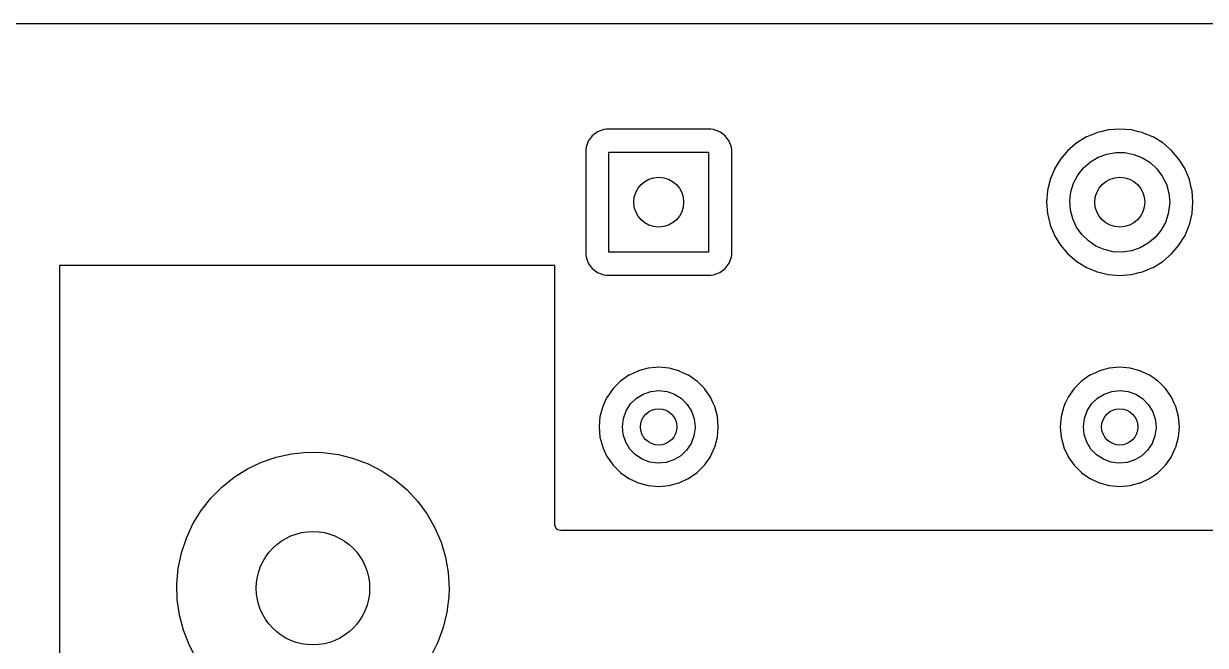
# Model space of a CAD drawing. Extents: x 80 to 223, y -132 to -72.
# Drawn here: x 114.02 to 140.06, y -85.59 to -71.88 of the extents above; entities that cross this region are included whole.
import ezdxf

# ---------------------------------------------------------------- set-up
doc = ezdxf.new("R2010")
doc.units = 0
doc.layers.add('BLACK', color=7, linetype='CONTINUOUS')

msp = doc.modelspace()

# ---------------------------------------------------------------- linework, layer by layer
at = {"layer": 'BLACK', "linetype": 'CONTINUOUS'}
for p, q in [((84.8776, -71.8825), (218.137, -71.8825)), ((126.806, -74.2173), (126.669, -74.2684)), ((126.868, -74.2105), (126.806, -74.2173)), ((129.164, -74.2105), (126.868, -74.2105)), ((129.226, -74.2173), (129.164, -74.2105)), ((129.363, -74.2684), (129.226, -74.2173)), ((138.176, -74.2055), (137.924, -74.2254)), ((138.428, -74.2254), (138.176, -74.2055)), ((126.465, -74.4723), (126.414, -74.6087)), ((126.553, -74.3557), (126.465, -74.4723)), ((126.669, -74.2684), (126.553, -74.3557)), ((129.479, -74.3557), (129.363, -74.2684)), ((129.567, -74.4723), (129.479, -74.3557)), ((129.618, -74.6087), (129.567, -74.4723)), ((137.443, -74.3814), (137.228, -74.5137)), ((137.448, -74.3795), (137.443, -74.3814)), ((137.673, -74.2864), (137.448, -74.3795)), ((137.448, -74.3795), (137.448, -74.3795)), ((137.677, -74.2845), (137.673, -74.2864)), ((137.673, -74.2864), (137.673, -74.2864)), ((137.762, -74.2642), (137.677, -74.2845)), ((137.919, -74.2265), (137.762, -74.2642)), ((137.924, -74.2254), (137.919, -74.2265)), ((137.919, -74.2265), (137.919, -74.2265)), ((138.433, -74.2265), (138.428, -74.2254)), ((138.59, -74.2642), (138.433, -74.2265)), ((138.433, -74.2265), (138.433, -74.2265)), ((138.675, -74.2845), (138.59, -74.2642)), ((138.679, -74.2864), (138.675, -74.2845)), ((138.904, -74.3795), (138.679, -74.2864)), ((138.679, -74.2864), (138.679, -74.2864)), ((138.909, -74.3814), (138.904, -74.3795)), ((138.904, -74.3795), (138.904, -74.3795)), ((139.124, -74.5137), (138.909, -74.3814)), ((126.414, -74.6087), (126.407, -74.6709)), ((126.407, -74.6709), (126.407, -76.9671)), ((126.916, -76.919), (126.916, -74.719)), ((126.916, -74.719), (129.116, -74.719)), ((129.116, -74.719), (129.116, -76.919)), ((129.624, -74.6709), (129.618, -74.6087)), ((129.624, -76.9671), (129.624, -74.6709)), ((137.035, -74.6781), (136.871, -74.8706)), ((137.228, -74.5137), (137.035, -74.6781)), ((137.891, -74.7565), (138.09, -74.7224)), ((138.09, -74.7224), (138.291, -74.725)), ((138.291, -74.725), (138.488, -74.7643)), ((139.317, -74.6781), (139.124, -74.5137)), ((139.481, -74.8706), (139.317, -74.6781)), ((136.871, -74.8706), (136.738, -75.0865)), ((137.378, -75.0618), (137.529, -74.9291)), ((137.529, -74.9291), (137.702, -74.8262)), ((137.702, -74.8262), (137.891, -74.7565)), ((138.488, -74.7643), (138.675, -74.8389)), ((138.675, -74.8389), (138.846, -74.9463)), ((138.846, -74.9463), (138.993, -75.083)), ((139.614, -75.0865), (139.481, -74.8706)), ((136.736, -75.0911), (136.664, -75.2656)), ((136.738, -75.0865), (136.736, -75.0911)), ((136.736, -75.0911), (136.736, -75.0911)), ((137.16, -75.398), (137.253, -75.2199)), ((137.253, -75.2199), (137.378, -75.0618)), ((138.993, -75.083), (139.114, -75.2443)), ((139.114, -75.2443), (139.203, -75.4248)), ((139.616, -75.0911), (139.614, -75.0865)), ((139.688, -75.2656), (139.616, -75.0911)), ((139.616, -75.0911), (139.616, -75.0911)), ((136.64, -75.3252), (136.592, -75.5269)), ((136.641, -75.3204), (136.64, -75.3252)), ((136.664, -75.2656), (136.641, -75.3204)), ((137.1, -75.5903), (137.16, -75.398)), ((139.203, -75.4248), (139.258, -75.6185)), ((139.711, -75.3204), (139.688, -75.2656)), ((139.712, -75.3252), (139.711, -75.3204)), ((139.76, -75.5269), (139.712, -75.3252)), ((136.582, -75.5666), (136.563, -75.819)), ((136.592, -75.5269), (136.582, -75.5666)), ((137.076, -75.7902), (137.1, -75.5903)), ((139.258, -75.6185), (139.276, -75.819)), ((139.77, -75.5666), (139.76, -75.5269)), ((139.789, -75.819), (139.77, -75.5666)), ((136.563, -75.819), (136.582, -76.0714)), ((137.09, -75.9911), (137.076, -75.7902)), ((137.139, -76.1862), (137.09, -75.9911)), ((139.274, -75.8766), (139.246, -76.0758)), ((139.276, -75.819), (139.274, -75.8766)), ((139.77, -76.0714), (139.789, -75.819)), ((136.582, -76.0714), (136.641, -76.3176)), ((137.223, -76.369), (137.139, -76.1862)), ((139.181, -76.2664), (139.083, -76.442)), ((139.246, -76.0758), (139.181, -76.2664)), ((139.711, -76.3176), (139.77, -76.0714)), ((136.641, -76.3176), (136.643, -76.3222)), ((136.643, -76.3222), (136.643, -76.3222)), ((136.643, -76.3222), (136.716, -76.4967)), ((136.716, -76.4967), (136.738, -76.5515)), ((136.738, -76.5515), (136.871, -76.7674)), ((137.34, -76.5334), (137.223, -76.369)), ((137.484, -76.6739), (137.34, -76.5334)), ((139.083, -76.442), (138.954, -76.5968)), ((139.481, -76.7674), (139.614, -76.5515)), ((139.614, -76.5515), (139.636, -76.4967)), ((139.636, -76.4967), (139.709, -76.3222)), ((139.709, -76.3222), (139.711, -76.3176)), ((139.709, -76.3222), (139.709, -76.3222)), ((136.871, -76.7674), (137.035, -76.9599)), ((137.651, -76.7857), (137.484, -76.6739)), ((137.836, -76.8652), (137.651, -76.7857)), ((138.799, -76.7255), (138.623, -76.8239)), ((138.954, -76.5968), (138.799, -76.7255)), ((139.317, -76.9599), (139.481, -76.7674)), ((126.407, -76.9671), (126.414, -77.0293)), ((126.414, -77.0293), (126.465, -77.1657)), ((129.116, -76.919), (126.916, -76.919)), ((129.567, -77.1657), (129.618, -77.0293)), ((129.618, -77.0293), (129.624, -76.9671)), ((137.035, -76.9599), (137.228, -77.1243)), ((138.032, -76.9096), (137.836, -76.8652)), ((138.234, -76.9175), (138.032, -76.9096)), ((138.433, -76.8886), (138.234, -76.9175)), ((138.623, -76.8239), (138.433, -76.8886)), ((139.124, -77.1243), (139.317, -76.9599)), ((114.808, -77.216), (114.808, -91.44)), ((125.73, -77.216), (114.808, -77.216)), ((125.73, -82.932), (125.73, -77.216)), ((126.465, -77.1657), (126.553, -77.2823)), ((126.553, -77.2823), (126.669, -77.3696)), ((129.363, -77.3696), (129.479, -77.2823)), ((129.479, -77.2823), (129.567, -77.1657)), ((137.228, -77.1243), (137.443, -77.2566)), ((137.443, -77.2566), (137.448, -77.2585)), ((137.448, -77.2585), (137.448, -77.2585)), ((137.448, -77.2585), (137.518, -77.2876)), ((137.518, -77.2876), (137.677, -77.3535)), ((138.675, -77.3535), (138.834, -77.2876)), ((138.834, -77.2876), (138.904, -77.2585)), ((138.904, -77.2585), (138.909, -77.2566)), ((138.904, -77.2585), (138.904, -77.2585)), ((138.909, -77.2566), (139.124, -77.1243)), ((126.669, -77.3696), (126.806, -77.4207)), ((126.806, -77.4207), (126.868, -77.4275)), ((126.868, -77.4275), (129.164, -77.4275)), ((129.164, -77.4275), (129.226, -77.4207)), ((129.226, -77.4207), (129.363, -77.3696)), ((137.677, -77.3535), (137.745, -77.3696)), ((137.745, -77.3696), (137.919, -77.4115)), ((137.919, -77.4115), (137.919, -77.4115)), ((137.919, -77.4115), (137.924, -77.4126)), ((137.924, -77.4126), (138.176, -77.4325)), ((138.176, -77.4325), (138.428, -77.4126)), ((138.428, -77.4126), (138.433, -77.4115)), ((138.433, -77.4115), (138.607, -77.3696)), ((138.433, -77.4115), (138.433, -77.4115)), ((138.607, -77.3696), (138.675, -77.3535)), ((127.359, -79.6345), (127.254, -79.7079)), ((127.364, -79.6322), (127.359, -79.6345)), ((127.562, -79.54), (127.364, -79.6322)), ((127.364, -79.6322), (127.364, -79.6322)), ((127.567, -79.5377), (127.562, -79.54)), ((127.562, -79.54), (127.562, -79.54)), ((127.572, -79.5363), (127.567, -79.5377)), ((127.783, -79.4799), (127.572, -79.5363)), ((127.572, -79.5363), (127.572, -79.5363)), ((127.788, -79.4785), (127.783, -79.4799)), ((127.783, -79.4799), (127.783, -79.4799)), ((128.016, -79.4585), (127.788, -79.4785)), ((128.244, -79.4785), (128.016, -79.4585)), ((128.249, -79.4799), (128.244, -79.4785)), ((128.46, -79.5363), (128.249, -79.4799)), ((128.249, -79.4799), (128.249, -79.4799)), ((128.465, -79.5377), (128.46, -79.5363)), ((128.46, -79.5363), (128.46, -79.5363)), ((128.47, -79.54), (128.465, -79.5377)), ((128.668, -79.6322), (128.47, -79.54)), ((128.47, -79.54), (128.47, -79.54)), ((128.673, -79.6345), (128.668, -79.6322)), ((128.668, -79.6322), (128.668, -79.6322)), ((128.778, -79.7079), (128.673, -79.6345)), ((137.519, -79.6345), (137.414, -79.7079)), ((137.524, -79.6322), (137.519, -79.6345)), ((137.722, -79.54), (137.524, -79.6322)), ((137.524, -79.6322), (137.524, -79.6322)), ((137.727, -79.5377), (137.722, -79.54)), ((137.722, -79.54), (137.722, -79.54)), ((137.732, -79.5363), (137.727, -79.5377)), ((137.943, -79.4799), (137.732, -79.5363)), ((137.732, -79.5363), (137.732, -79.5363)), ((137.948, -79.4785), (137.943, -79.4799)), ((137.943, -79.4799), (137.943, -79.4799)), ((138.176, -79.4585), (137.948, -79.4785)), ((138.404, -79.4785), (138.176, -79.4585)), ((138.409, -79.4799), (138.404, -79.4785)), ((138.62, -79.5363), (138.409, -79.4799)), ((138.409, -79.4799), (138.409, -79.4799)), ((138.625, -79.5377), (138.62, -79.5363)), ((138.62, -79.5363), (138.62, -79.5363)), ((138.63, -79.54), (138.625, -79.5377)), ((138.828, -79.6322), (138.63, -79.54)), ((138.63, -79.54), (138.63, -79.54)), ((138.833, -79.6345), (138.828, -79.6322)), ((138.828, -79.6322), (138.828, -79.6322)), ((138.938, -79.7079), (138.833, -79.6345)), ((127.01, -79.9277), (126.878, -80.1153)), ((127.172, -79.7658), (127.01, -79.9277)), ((127.176, -79.7626), (127.172, -79.7658)), ((127.254, -79.7079), (127.176, -79.7626)), ((127.176, -79.7626), (127.176, -79.7626)), ((128.856, -79.7626), (128.778, -79.7079)), ((128.86, -79.7658), (128.856, -79.7626)), ((128.856, -79.7626), (128.856, -79.7626)), ((129.022, -79.9277), (128.86, -79.7658)), ((129.154, -80.1153), (129.022, -79.9277)), ((137.17, -79.9277), (137.038, -80.1153)), ((137.332, -79.7658), (137.17, -79.9277)), ((137.336, -79.7626), (137.332, -79.7658)), ((137.414, -79.7079), (137.336, -79.7626)), ((137.336, -79.7626), (137.336, -79.7626)), ((139.016, -79.7626), (138.938, -79.7079)), ((139.02, -79.7658), (139.016, -79.7626)), ((139.016, -79.7626), (139.016, -79.7626)), ((139.182, -79.9277), (139.02, -79.7658)), ((139.314, -80.1153), (139.182, -79.9277)), ((126.876, -80.1202), (126.815, -80.2512)), ((126.878, -80.1153), (126.876, -80.1202)), ((126.876, -80.1202), (126.876, -80.1202)), ((127.396, -80.2664), (127.523, -80.1416)), ((127.523, -80.1416), (127.675, -80.0481)), ((127.675, -80.0481), (127.844, -79.9907)), ((127.844, -79.9907), (128.022, -79.972)), ((128.022, -79.972), (128.199, -79.9931)), ((128.199, -79.9931), (128.367, -80.053)), ((128.367, -80.053), (128.517, -80.1485)), ((128.517, -80.1485), (128.643, -80.2751)), ((129.156, -80.1202), (129.154, -80.1153)), ((129.217, -80.2512), (129.156, -80.1202)), ((129.156, -80.1202), (129.156, -80.1202)), ((137.036, -80.1202), (136.975, -80.2512)), ((137.038, -80.1153), (137.036, -80.1202)), ((137.036, -80.1202), (137.036, -80.1202)), ((137.556, -80.2664), (137.683, -80.1416)), ((137.683, -80.1416), (137.835, -80.0481)), ((137.835, -80.0481), (138.004, -79.9907)), ((138.004, -79.9907), (138.182, -79.972)), ((138.182, -79.972), (138.359, -79.9931)), ((138.359, -79.9931), (138.527, -80.053)), ((138.527, -80.053), (138.677, -80.1485)), ((138.677, -80.1485), (138.803, -80.2751)), ((139.316, -80.1202), (139.314, -80.1153)), ((139.377, -80.2512), (139.316, -80.1202)), ((139.316, -80.1202), (139.316, -80.1202)), ((126.782, -80.3228), (126.722, -80.5439)), ((126.815, -80.2512), (126.782, -80.3228)), ((127.238, -80.5839), (127.299, -80.4163)), ((127.299, -80.4163), (127.396, -80.2664)), ((128.643, -80.2751), (128.737, -80.4263)), ((128.737, -80.4263), (128.796, -80.5948)), ((129.25, -80.3228), (129.217, -80.2512)), ((129.31, -80.5439), (129.25, -80.3228)), ((136.942, -80.3228), (136.882, -80.5439)), ((136.975, -80.2512), (136.942, -80.3228)), ((137.398, -80.5839), (137.459, -80.4163)), ((137.459, -80.4163), (137.556, -80.2664)), ((138.803, -80.2751), (138.897, -80.4263)), ((138.897, -80.4263), (138.956, -80.5948)), ((139.41, -80.3228), (139.377, -80.2512)), ((139.47, -80.5439), (139.41, -80.3228)), ((126.722, -80.5439), (126.703, -80.772)), ((127.216, -80.7608), (127.238, -80.5839)), ((128.796, -80.5948), (128.816, -80.772)), ((129.329, -80.772), (129.31, -80.5439)), ((136.882, -80.5439), (136.863, -80.772)), ((137.376, -80.7608), (137.398, -80.5839)), ((138.956, -80.5948), (138.976, -80.772)), ((139.489, -80.772), (139.47, -80.5439)), ((126.703, -80.772), (126.722, -81.0001)), ((127.233, -80.9383), (127.216, -80.7608)), ((127.29, -81.1076), (127.233, -80.9383)), ((128.791, -80.971), (128.728, -81.1377)), ((128.816, -80.7943), (128.791, -80.971)), ((128.816, -80.772), (128.816, -80.7943)), ((129.31, -81.0001), (129.329, -80.772)), ((136.863, -80.772), (136.882, -81.0001)), ((137.393, -80.9383), (137.376, -80.7608)), ((137.45, -81.1076), (137.393, -80.9383)), ((138.951, -80.971), (138.888, -81.1377)), ((138.976, -80.7943), (138.951, -80.971)), ((138.976, -80.772), (138.976, -80.7943)), ((139.47, -81.0001), (139.489, -80.772)), ((126.722, -81.0001), (126.782, -81.2212)), ((126.782, -81.2212), (126.784, -81.2262)), ((126.784, -81.2262), (126.784, -81.2262)), ((126.784, -81.2262), (126.876, -81.4238)), ((127.382, -81.2601), (127.29, -81.1076)), ((128.728, -81.1377), (128.629, -81.2862)), ((129.156, -81.4238), (129.248, -81.2262)), ((129.248, -81.2262), (129.25, -81.2212)), ((129.248, -81.2262), (129.248, -81.2262)), ((129.25, -81.2212), (129.31, -81.0001)), ((136.882, -81.0001), (136.942, -81.2212)), ((136.942, -81.2212), (136.944, -81.2262)), ((136.944, -81.2262), (136.944, -81.2262)), ((136.944, -81.2262), (137.036, -81.4238)), ((137.542, -81.2601), (137.45, -81.1076)), ((138.888, -81.1377), (138.789, -81.2862)), ((139.316, -81.4238), (139.408, -81.2262)), ((139.408, -81.2262), (139.41, -81.2212)), ((139.408, -81.2262), (139.408, -81.2262)), ((139.41, -81.2212), (139.47, -81.0001)), ((119.262, -81.5504), (119.589, -81.4385)), ((119.589, -81.4385), (119.927, -81.3649)), ((119.927, -81.3649), (120.27, -81.3306)), ((120.27, -81.3306), (120.616, -81.3361)), ((120.616, -81.3361), (120.958, -81.3811)), ((120.958, -81.3811), (121.293, -81.4653)), ((121.293, -81.4653), (121.616, -81.5874)), ((126.876, -81.4238), (126.876, -81.4238)), ((126.876, -81.4238), (126.878, -81.4287)), ((126.878, -81.4287), (127.01, -81.6163)), ((127.506, -81.3884), (127.382, -81.2601)), ((127.655, -81.4861), (127.506, -81.3884)), ((127.822, -81.5482), (127.655, -81.4861)), ((128.346, -81.5005), (128.177, -81.5557)), ((128.5, -81.4092), (128.346, -81.5005)), ((128.629, -81.2862), (128.5, -81.4092)), ((129.022, -81.6163), (129.154, -81.4287)), ((129.154, -81.4287), (129.156, -81.4238)), ((129.156, -81.4238), (129.156, -81.4238)), ((137.036, -81.4238), (137.036, -81.4238)), ((137.036, -81.4238), (137.038, -81.4287)), ((137.038, -81.4287), (137.17, -81.6163)), ((137.666, -81.3884), (137.542, -81.2601)), ((137.815, -81.4861), (137.666, -81.3884)), ((137.982, -81.5482), (137.815, -81.4861)), ((138.506, -81.5005), (138.337, -81.5557)), ((138.66, -81.4092), (138.506, -81.5005)), ((138.789, -81.2862), (138.66, -81.4092)), ((139.182, -81.6163), (139.314, -81.4287)), ((139.314, -81.4287), (139.316, -81.4238)), ((139.316, -81.4238), (139.316, -81.4238)), ((118.658, -81.8826), (118.951, -81.6991)), ((118.951, -81.6991), (119.262, -81.5504)), ((121.616, -81.5874), (121.923, -81.7458)), ((121.923, -81.7458), (122.21, -81.9384)), ((127.01, -81.6163), (127.172, -81.7782)), ((127.999, -81.5718), (127.822, -81.5482)), ((128.177, -81.5557), (127.999, -81.5718)), ((128.86, -81.7782), (129.022, -81.6163)), ((137.17, -81.6163), (137.332, -81.7782)), ((138.159, -81.5718), (137.982, -81.5482)), ((138.337, -81.5557), (138.159, -81.5718)), ((139.02, -81.7782), (139.182, -81.6163)), ((118.389, -82.0986), (118.658, -81.8826)), ((122.21, -81.9384), (122.472, -82.1627)), ((127.172, -81.7782), (127.176, -81.7814)), ((127.176, -81.7814), (127.176, -81.7814)), ((127.176, -81.7814), (127.254, -81.8361)), ((127.254, -81.8361), (127.359, -81.9095)), ((127.359, -81.9095), (127.364, -81.9118)), ((127.364, -81.9118), (127.364, -81.9118)), ((127.364, -81.9118), (127.562, -82.004)), ((127.562, -82.004), (127.567, -82.0063)), ((127.567, -82.0063), (127.572, -82.0077)), ((127.572, -82.0077), (127.572, -82.0077)), ((127.572, -82.0077), (127.783, -82.0641)), ((128.249, -82.0641), (128.46, -82.0077)), ((128.46, -82.0077), (128.465, -82.0063)), ((128.46, -82.0077), (128.46, -82.0077)), ((128.465, -82.0063), (128.47, -82.004)), ((128.47, -82.004), (128.668, -81.9118)), ((128.668, -81.9118), (128.673, -81.9095)), ((128.668, -81.9118), (128.668, -81.9118)), ((128.673, -81.9095), (128.778, -81.8361)), ((128.778, -81.8361), (128.856, -81.7814)), ((128.856, -81.7814), (128.86, -81.7782)), ((128.856, -81.7814), (128.856, -81.7814)), ((137.332, -81.7782), (137.336, -81.7814)), ((137.336, -81.7814), (137.336, -81.7814)), ((137.336, -81.7814), (137.414, -81.8361)), ((137.414, -81.8361), (137.519, -81.9095)), ((137.519, -81.9095), (137.524, -81.9118)), ((137.524, -81.9118), (137.524, -81.9118)), ((137.524, -81.9118), (137.722, -82.004)), ((137.722, -82.004), (137.727, -82.0063)), ((137.727, -82.0063), (137.732, -82.0077)), ((137.732, -82.0077), (137.732, -82.0077)), ((137.732, -82.0077), (137.943, -82.0641)), ((138.409, -82.0641), (138.62, -82.0077)), ((138.62, -82.0077), (138.625, -82.0063)), ((138.62, -82.0077), (138.62, -82.0077)), ((138.625, -82.0063), (138.63, -82.004)), ((138.63, -82.004), (138.828, -81.9118)), ((138.828, -81.9118), (138.833, -81.9095)), ((138.828, -81.9118), (138.828, -81.9118)), ((138.833, -81.9095), (138.938, -81.8361)), ((138.938, -81.8361), (139.016, -81.7814)), ((139.016, -81.7814), (139.02, -81.7782)), ((139.016, -81.7814), (139.016, -81.7814)), ((118.146, -82.3441), (118.389, -82.0986)), ((122.472, -82.1627), (122.708, -82.4157)), ((127.783, -82.0641), (127.783, -82.0641)), ((127.783, -82.0641), (127.788, -82.0655)), ((127.788, -82.0655), (128.016, -82.0855)), ((128.016, -82.0855), (128.244, -82.0655)), ((128.244, -82.0655), (128.249, -82.0641)), ((128.249, -82.0641), (128.249, -82.0641)), ((137.943, -82.0641), (137.943, -82.0641)), ((137.943, -82.0641), (137.948, -82.0655)), ((137.948, -82.0655), (138.176, -82.0855)), ((138.176, -82.0855), (138.404, -82.0655)), ((138.404, -82.0655), (138.409, -82.0641)), ((138.409, -82.0641), (138.409, -82.0641)), ((117.933, -82.6159), (118.146, -82.3441)), ((122.708, -82.4157), (122.912, -82.6941)), ((117.752, -82.9103), (117.933, -82.6159)), ((122.912, -82.6941), (123.083, -82.9941)), ((117.607, -83.2236), (117.752, -82.9103)), ((123.083, -82.9941), (123.219, -83.3118)), ((125.741, -82.9843), (125.73, -82.932)), ((125.788, -83.038), (125.741, -82.9843)), ((125.856, -83.058), (125.788, -83.038)), ((140.336, -83.058), (125.856, -83.058)), ((117.498, -83.5515), (117.607, -83.2236)), ((123.219, -83.3118), (123.317, -83.6429)), ((117.428, -83.8898), (117.498, -83.5515)), ((123.317, -83.6429), (123.376, -83.9832)), ((117.397, -84.2338), (117.428, -83.8898)), ((123.376, -83.9832), (123.396, -84.328)), ((117.407, -84.579), (117.397, -84.2338)), ((123.396, -84.328), (123.39, -84.5164)), ((117.455, -84.921), (117.407, -84.579)), ((123.39, -84.5164), (123.349, -84.8593)), ((123.349, -84.8593), (123.268, -85.1951)), ((117.543, -85.2551), (117.455, -84.921)), ((117.668, -85.5768), (117.543, -85.2551)), ((123.268, -85.1951), (123.149, -85.5194)), ((117.83, -85.8821), (117.668, -85.5768)), ((123.149, -85.5194), (122.994, -85.828))]:
    msp.add_line(p, q, dxfattribs=at)
at = {"layer": 'BLACK'}
for centre, radius in [((128.016, -75.819), 0.55), ((138.176, -75.819), 0.55), ((128.016, -80.772), 0.4), ((138.176, -80.772), 0.4), ((120.396, -84.328), 1.25)]:
    msp.add_circle(centre, radius, dxfattribs=at)

doc.saveas('drawing.dxf')
